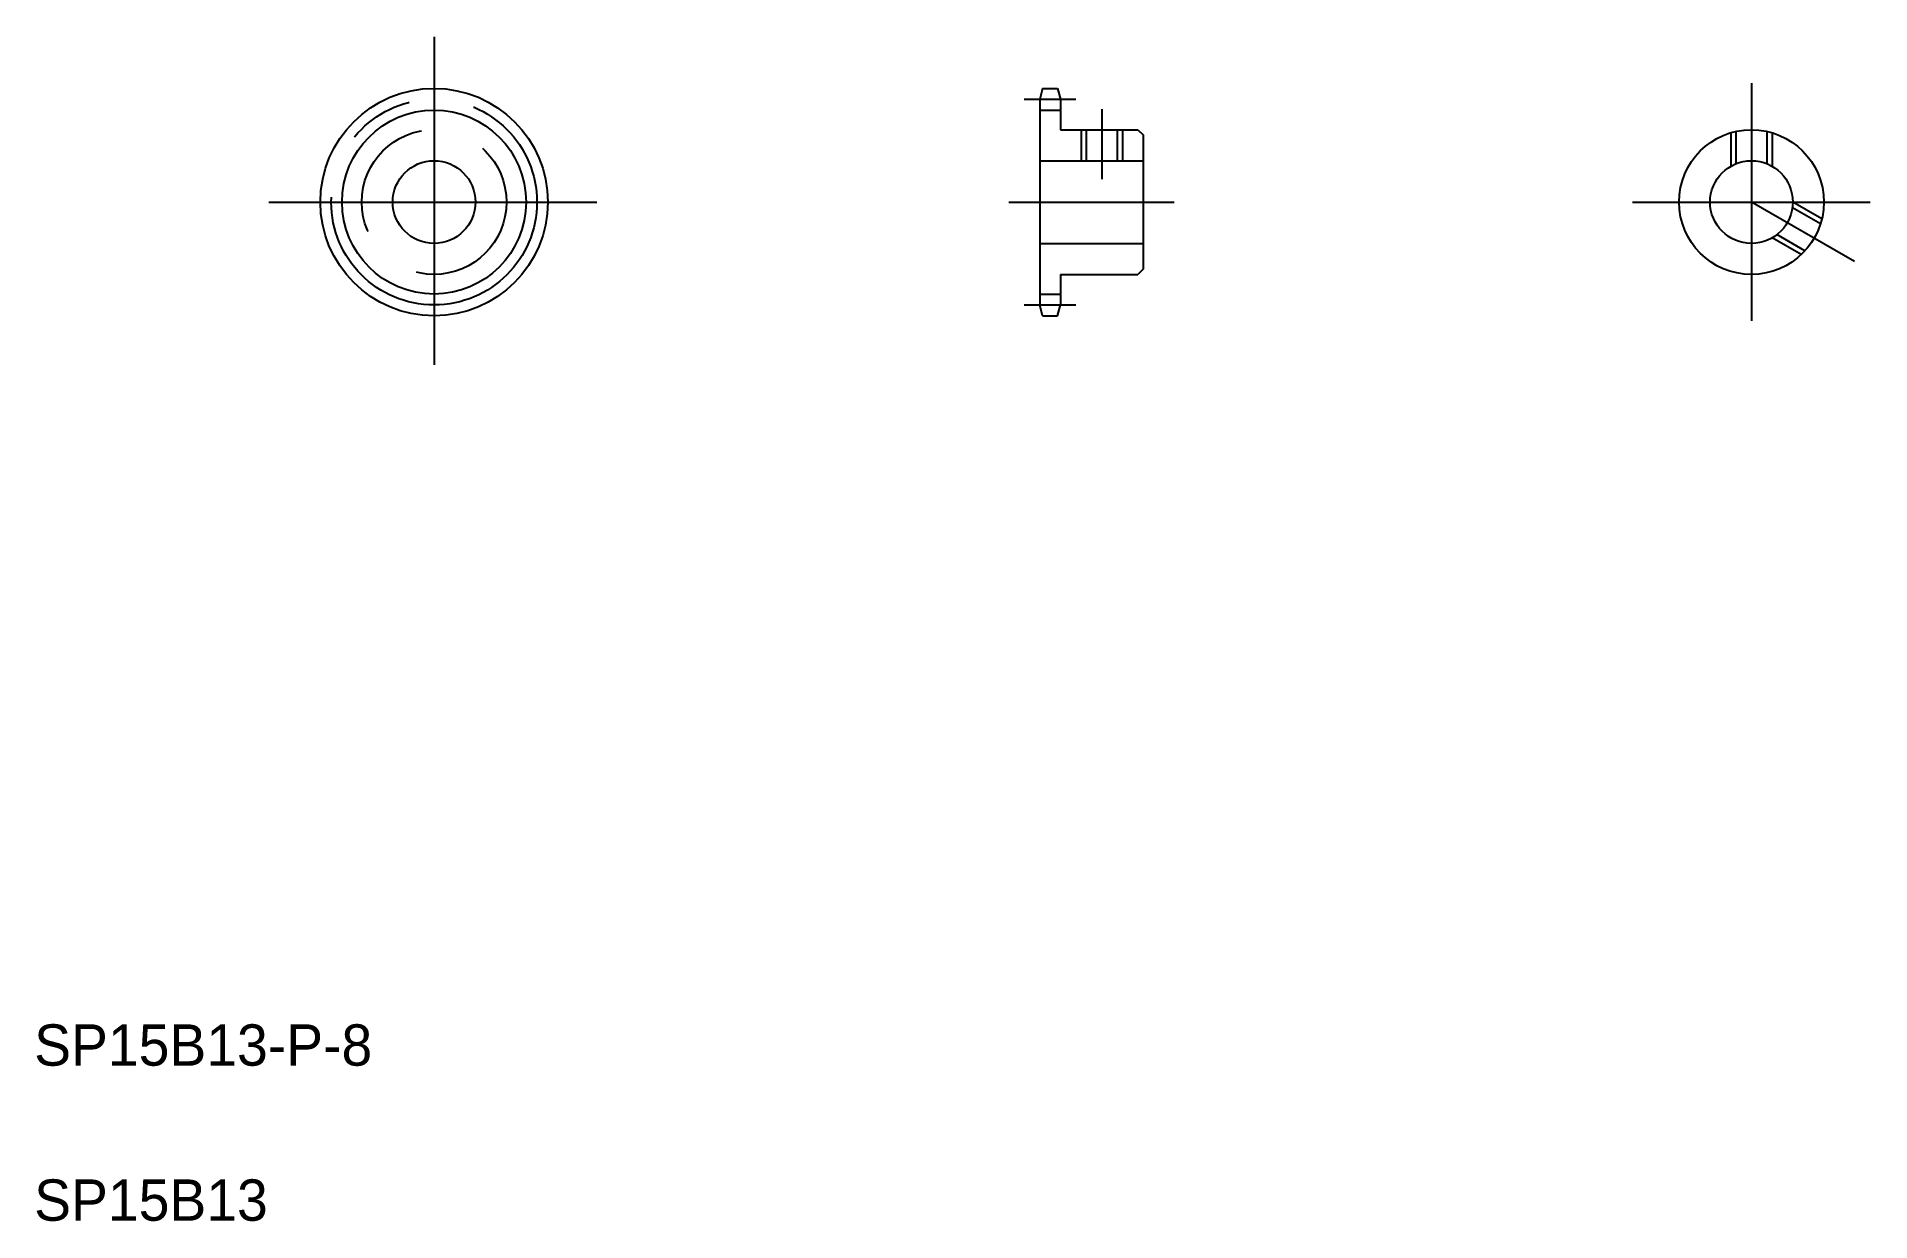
# Model space of a CAD drawing. Extents: x 10 to 188, y 10 to 125.
import ezdxf

# ---------------------------------------------------------------- set-up
doc = ezdxf.new("R2010")
doc.units = 0
doc.linetypes.add('CENTER', pattern=[50.8, 31.75, -6.35, 6.35, -6.35])
doc.linetypes.add('DASHED', pattern=[19.05, 12.7, -6.35])
doc.layers.get('0').update_dxf_attribs({"linetype": 'CONTINUOUS'})
doc.layers.add('CENTER', color=1, linetype='CENTER')

msp = doc.modelspace()

# ---------------------------------------------------------------- linework, layer by layer
at = {"color": 7, "linetype": 'CONTINUOUS'}
for p, q in [((107.56, 119.55), (107.28, 118.5)), ((107.56, 119.55), (109, 119.55)), ((109, 119.55), (109.28, 118.5)), ((107.28, 118.5), (107.28, 98.6)), ((107.28, 117.45), (109.28, 117.45)), ((109.28, 118.5), (109.28, 115.55)), ((109.28, 115.55), (116.78, 115.55)), ((111.78, 115.55), (111.78, 112.55)), ((114.78, 115.55), (114.78, 112.55)), ((116.78, 115.55), (117.28, 115.05)), ((117.28, 115.05), (117.28, 102.05)), ((107.28, 112.55), (117.28, 112.55)), ((117.28, 111.8), (117.28, 111.8)), ((117.28, 108.55), (117.28, 108.55)), ((107.28, 104.55), (117.28, 104.55)), ((109.28, 101.55), (116.78, 101.55)), ((109.28, 101.55), (109.28, 98.6)), ((117.28, 102.05), (116.78, 101.55)), ((107.28, 99.65), (109.28, 99.65)), ((107.56, 97.55), (107.28, 98.6)), ((109, 97.55), (109.28, 98.6)), ((107.56, 97.55), (109, 97.55))]:
    msp.add_line(p, q, dxfattribs=at)
at = {"color": 3, "linetype": 'CONTINUOUS'}
for p, q in [((111.28, 115.55), (111.28, 112.55)), ((115.28, 115.55), (115.28, 112.55))]:
    msp.add_line(p, q, dxfattribs=at)
at = {"color": 3, "linetype": 'DASHED'}
for p, q in [((174.64, 115.39), (174.64, 112.26)), ((177.64, 115.39), (177.64, 112.26)), ((174.14, 115.26), (174.14, 112.02)), ((178.14, 115.26), (178.14, 112.02)), ((182.95, 106.93), (180.14, 108.55)), ((182.81, 106.43), (180.1, 108)), ((180.95, 103.47), (178.14, 105.09)), ((181.31, 103.84), (178.6, 105.4))]:
    msp.add_line(p, q, dxfattribs=at)
at = {"color": 7, "linetype": 'CONTINUOUS'}
for centre, radius in [((48.69, 108.55), 11), ((176.14, 108.55), 7), ((48.69, 108.55), 4), ((176.14, 108.55), 4)]:
    msp.add_circle(centre, radius, dxfattribs=at)
at = {"color": 3, "linetype": 'CONTINUOUS'}
msp.add_circle((48.69, 108.55), 8.9, dxfattribs=at)
at = {"color": 3, "linetype": 'DASHED'}
msp.add_circle((48.69, 108.55), 7, dxfattribs=at)
at = {"layer": 'CENTER', "color": 1, "linetype": 'CENTER'}
for p, q in [((48.69, 124.55), (48.69, 92.55)), ((176.14, 120.05), (176.14, 97.05)), ((105.78, 118.5), (110.78, 118.5)), ((113.28, 117.55), (113.28, 110.76)), ((32.69, 108.55), (64.69, 108.55)), ((104.28, 108.55), (120.28, 108.55)), ((164.64, 108.55), (187.64, 108.55)), ((186.1, 102.8), (176.14, 108.55)), ((105.78, 98.6), (110.78, 98.6))]:
    msp.add_line(p, q, dxfattribs=at)
msp.add_circle((48.69, 108.55), 9.95, dxfattribs=at)

# ---------------------------------------------------------------- texts
at = {"color": 7, "linetype": 'CONTINUOUS'}
for s, p in [('SP15B13-P-8', (10, 25)), ('SP15B13', (10, 10))]:
    msp.add_text(s, height=4, dxfattribs=at).set_placement(p)

doc.saveas('drawing.dxf')
